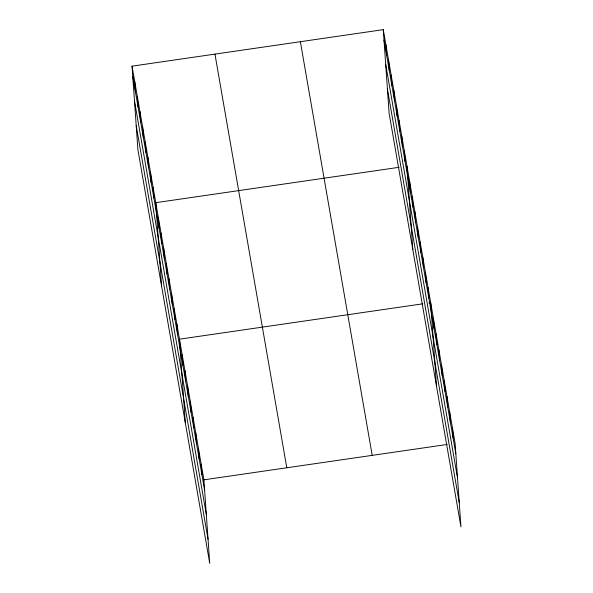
<?xml version="1.0" encoding="UTF-8"?>
<svg xmlns="http://www.w3.org/2000/svg" width="593" height="593" viewBox="0 0 593 593"><rect width="100%" height="100%" fill="white"/><g stroke="black" fill="none" stroke-linecap="round" stroke-linejoin="round"><path stroke-width="0.89" d="M132.054 66.164L203.896 479.826L209.737 563.35L137.895 149.688L132.054 66.164L383.263 29.65L455.105 443.312L460.946 526.836L389.104 113.174L383.263 29.65M399.119 167.3L155.759 202.673L161.6 286.197M422.831 303.809L179.464 339.181L185.305 422.705M428.939 302.919L430.681 302.667L436.522 386.191M203.896 479.826L447.255 444.454M384.005 40.154L455.839 453.815M385.687 64.252L457.529 477.914M387.422 89.076L459.264 502.738M300.369 41.703L372.204 455.365M214.955 54.119L286.797 467.781M132.788 76.675L204.629 490.337M134.47 100.766L206.312 514.428M136.205 125.597L208.047 539.252M452.392 427.686L453.126 438.19M449.679 412.053L450.413 422.564M446.966 396.428L447.7 406.939M444.253 380.802L444.987 391.306M441.54 365.177L442.274 375.68M438.82 349.551L439.561 360.055M436.107 333.918L436.841 344.429M433.394 318.293L434.128 328.796M428.05 287.501L428.783 298.005M425.411 272.328L426.145 282.839M422.779 257.162L423.513 267.673M420.148 241.996L420.882 252.499M417.509 226.83L418.243 237.333M414.878 211.664L415.611 222.167M412.239 196.491L412.98 207.001M409.607 181.325L410.341 191.828M406.976 166.159L412.817 249.683M404.337 150.993L405.071 161.496M401.706 135.827L402.439 146.33M399.074 120.653L399.808 131.164M396.435 105.487L397.169 115.991M393.804 90.321L394.538 100.825M391.172 75.155L391.906 85.659M388.534 59.982L389.267 70.493M385.902 44.816L386.636 55.327M201.183 464.2L201.916 474.704M198.462 448.575L199.204 459.078M195.749 432.949L196.483 443.453M193.036 417.316L193.77 427.827M190.323 401.691L191.057 412.194M187.61 386.065L188.344 396.569M184.897 370.44L185.631 380.943M182.184 354.807L182.918 365.318M176.833 324.015L177.566 334.519M174.201 308.849L174.935 319.353M171.562 293.683L172.296 304.187M168.931 278.51L169.665 289.021M166.299 263.344L167.033 273.855M163.661 248.178L164.394 258.681M161.029 233.012L161.763 243.515M158.398 217.846L159.132 228.349M153.127 187.507L153.861 198.01M150.489 172.341L151.23 182.844M147.857 157.175L148.591 167.678M145.226 142.001L145.96 152.512M142.587 126.835L143.321 137.346M139.955 111.669L140.689 122.173M137.324 96.503L138.058 107.007M134.685 81.337L135.419 91.841"/></g></svg>
